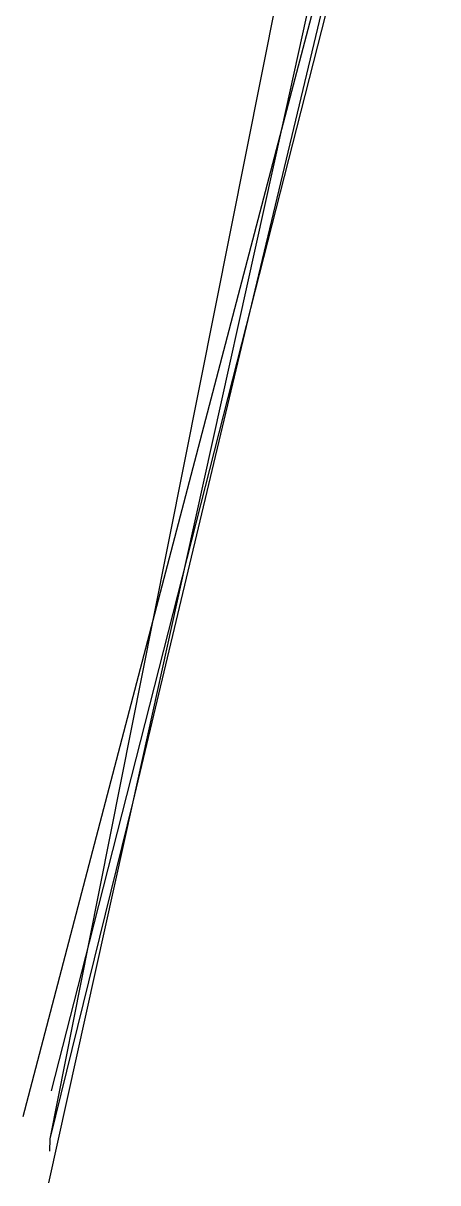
# Model space of a CAD drawing. Header units: millimetres. Extents: x -41292 to 298682, y -22072 to 33155.
# Drawn here: x 29413.45 to 29419.22, y 4374.45 to 4390.59 of the extents above; entities that cross this region are included whole.
import ezdxf

# ---------------------------------------------------------------- set-up
doc = ezdxf.new("R2010")
doc.units = ezdxf.units.MM

# ---------------------------------------------------------------- blocks, each defined once
blk = doc.blocks.new('AHSISHEUD')
for p, q in [((30046.588, 22044.928), (30044.049, 22034.958)), ((30042.631, 22030.368), (30045.385, 22044.219)), ((30044.049, 22034.958), (30046.259, 22044.219)), ((30044.418, 22037.198), (30045.969, 22044.219)), ((30044.418, 22037.198), (30046.259, 22044.219)), ((30042.631, 22030.368), (30044.418, 22037.198)), ((30043.099, 22031.227), (30044.418, 22037.198)), ((30042.351, 22027.839), (30044.049, 22034.958)), ((30044.049, 22034.958), (30043.099, 22031.227)), ((30043.099, 22031.227), (30041.74, 22025.887)), ((30042.351, 22027.839), (30043.099, 22031.227)), ((30040.822, 22023.458), (30042.631, 22030.368)), ((30041.74, 22025.887), (30042.631, 22030.368)), ((30041.18, 22022.538), (30042.351, 22027.839)), ((30041.196, 22023.151), (30042.351, 22027.839)), ((30041.196, 22023.151), (30041.74, 22025.887)), ((30041.74, 22025.887), (30041.213, 22023.817)), ((30041.191, 22022.978), (30041.196, 22023.151))]:
    blk.add_line(p, q)

msp = doc.modelspace()

# ---------------------------------------------------------------- block references
msp.add_blockref('AHSISHEUD', (-627.372, -17648.087))

doc.saveas('drawing.dxf')
